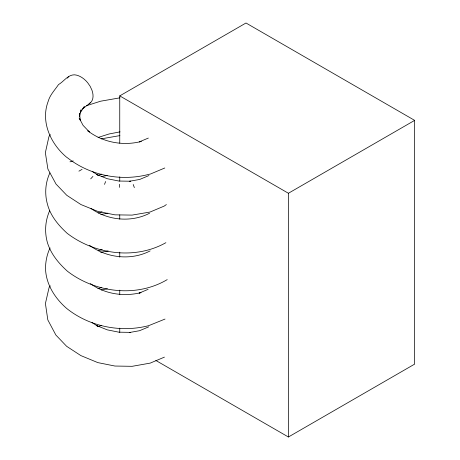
<?xml version="1.0" encoding="UTF-8"?>
<svg xmlns="http://www.w3.org/2000/svg" width="460" height="460" viewBox="0 0 460 460"><rect width="100%" height="100%" fill="white"/><g stroke="black" fill="none" stroke-linecap="round" stroke-linejoin="round"><path stroke-width="0.69" d="M119.381 187.369L119.387 184.276M104.489 184.385L105.639 181.527M49.68 210.674C45.155 220.875 44.401 232.185 47.501 242.914C51.123 254.305 58.759 263.425 67.511 271.302C95.358 292.727 136.505 297.896 167.204 279.628M49.91 172.891C45.275 182.758 44.522 193.999 47.512 204.47C50.594 216.01 58.5 225.4 67.16 233.306C94.725 254.432 135.096 260.061 165.893 242.69M50.318 134.584L48.909 136.746L45.362 152.68L47.88 169.027L56.011 184.052L66.752 195.287L80.914 204.545L97.853 211.416L114.914 214.837L132.026 215.107L150.029 212.048L164.22 206.08L166.376 204.562M50.082 247.974C47.018 254.075 45.603 261.395 45.505 268.191C45.828 283.981 54.751 297.971 66.32 308.137L67.85 309.373C90.482 326.847 121.112 332.822 148.735 325.645L165.025 319.062M50.255 285.838L49.059 287.627L45.413 303.537L47.823 319.918L55.867 335.035L66.642 346.305L80.851 355.591L97.813 362.606L114.948 366.039L132.141 366.315L150.19 363.118L164.433 357.132M90.689 178.859L92.92 176.433M148.356 138.069L139.276 141.887L141.214 141.462C122.992 146.199 102.747 142.376 87.797 130.83L89.407 131.985L83.059 125.344L79.154 117.967L80.483 120.664L79.356 113.401L79.591 116.598L81.127 109.739L80.207 112.798L84.335 106.611L82.501 108.957L90.373 102.821A16.784 10.563 52.1 0 0 91.96 90.2L90.166 86.336L87.653 82.696A17.158 10.799 52.1 0 0 74.284 74.813C67.683 74.888 63.802 81.587 58.512 84.571C54.907 89.97 49.95 94.938 48.208 101.298C40.388 121.63 50.634 143.807 66.447 157.096L68.057 158.251C90.568 175.634 121.049 181.579 148.534 174.438L150.466 174.012L164.801 167.986M119.749 143.204L119.749 95.887L245.991 23L414.655 120.376L414.655 364.113L288.408 437L155.842 360.462M78.919 171.166L82.076 169.343M119.749 95.887L288.408 193.263L414.655 120.376M89.142 103.5L90.373 102.821M148.936 175.559L139.719 179.44L129.404 181.286L130.657 181.228L118.904 181.039L107.255 178.71L96.496 174.403L97.6 174.938L92.5 171.603M149.563 213.239C131.221 222.772 107.669 220.415 90.999 208.455M150.109 250.924C131.048 260.854 106.588 258.008 89.51 245.295M148.131 289.34L139.11 293.129L141.013 292.594C123.912 296.941 104.742 294.078 90.379 283.601M148.73 326.853L139.558 330.705L129.294 332.546L130.542 332.367L118.864 332.178L107.295 329.86L96.611 325.588L97.664 326.232L92.029 322.546M86.52 105.696L100.602 101.206L119.933 97.836M98.055 137.488L109.049 133.981L120.066 131.865M97.767 175.409L101.804 174.121M98.152 213.049L102.108 211.784M98.227 250.803L102.2 249.533M97.894 288.719L101.804 287.471M98.308 326.468L101.7 325.387M69.995 161.834L73.215 160.931M101.137 138.88L119.91 135.602M101.677 176.554L107.22 175.49M100.82 214.521L107.847 213.175M100.671 252.344L108.175 250.907M101.188 289.972L107.416 288.776M133.216 184.5L134.349 187.605M288.408 193.263L288.408 437M119.749 176.893L119.749 181.194M119.749 214.889L119.749 219.19M119.749 252.166L119.749 257.186M119.749 290.156L119.749 294.463M119.749 328.152L119.749 332.453M67.442 78.16A16.784 10.563 52.1 0 1 68.81 76.544"/></g></svg>
